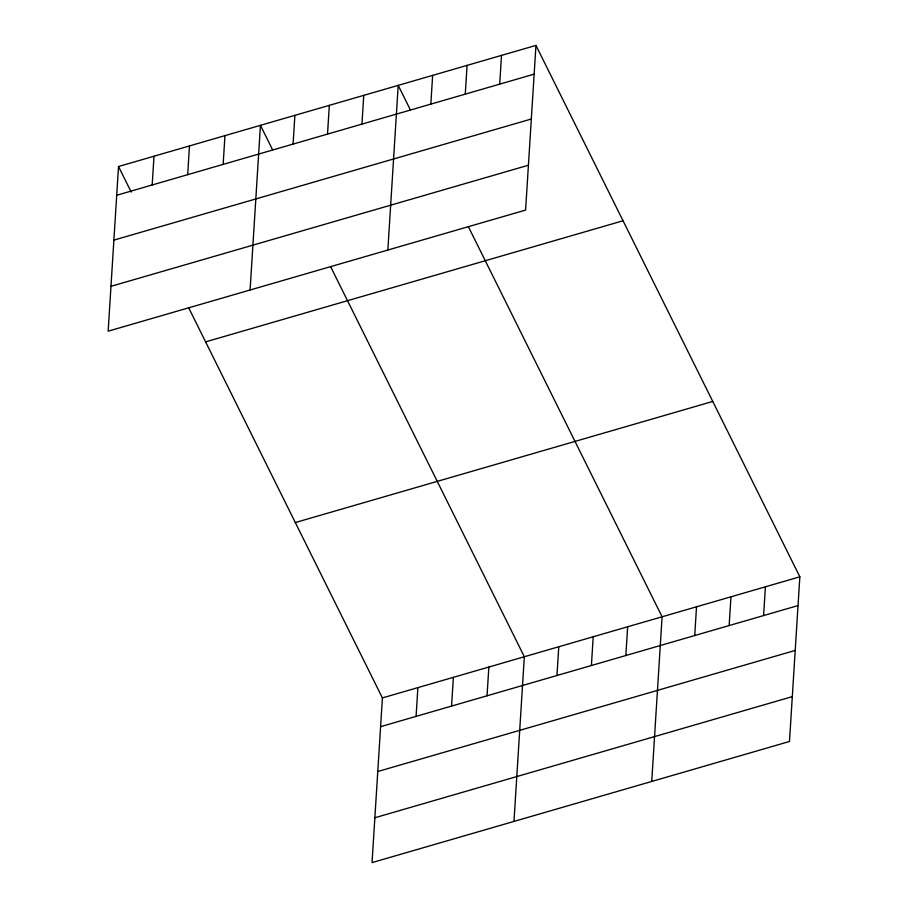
<?xml version="1.0" encoding="UTF-8"?>
<svg xmlns="http://www.w3.org/2000/svg" width="908" height="908" viewBox="0 0 908 908"><rect width="100%" height="100%" fill="white"/><g stroke="black" fill="none" stroke-linecap="round" stroke-linejoin="round"><path stroke-width="1.36" d="M118.517 166.516L108.154 331.182L525.596 210.077L535.958 45.4L118.517 166.516L131.217 192.087M152.192 184.971L153.997 156.221M187.672 174.677L189.477 145.927M223.152 164.382L224.957 135.632M250.086 290.004L260.448 125.338L272.536 149.695M293.08 144.088L294.884 115.339M327.516 134.1L329.32 105.351M361.951 124.112L363.756 95.363M387.841 250.041L398.203 85.363L410.291 109.72M188.671 307.778L382.404 697.923L372.042 862.6L789.483 741.484L799.846 576.818L535.958 45.4M430.835 104.125L432.639 75.375M416.08 716.378L417.884 687.628M465.271 94.137L467.075 65.387M451.56 706.084L453.376 677.334M499.706 84.138L501.511 55.388M487.04 695.789L488.856 667.04M513.973 821.422L524.336 656.745L330.591 266.6M556.967 675.507L558.772 646.757M591.403 665.519L593.208 636.769M625.839 655.519L627.655 626.77M651.728 781.459L662.091 616.782L468.346 226.637M694.722 635.543L696.527 606.794M729.158 625.544L730.963 596.794M763.594 615.556L765.41 586.806M116.701 195.265L534.142 74.15M113.886 240.121L531.328 119.005M110.98 286.326L528.422 165.222M205.594 341.873L623.036 220.769M295.327 522.554L712.757 401.45M382.404 697.923L799.846 576.818M380.6 726.672L798.041 605.568M377.773 771.528L795.215 650.423M374.868 817.745L792.309 696.629"/></g></svg>
